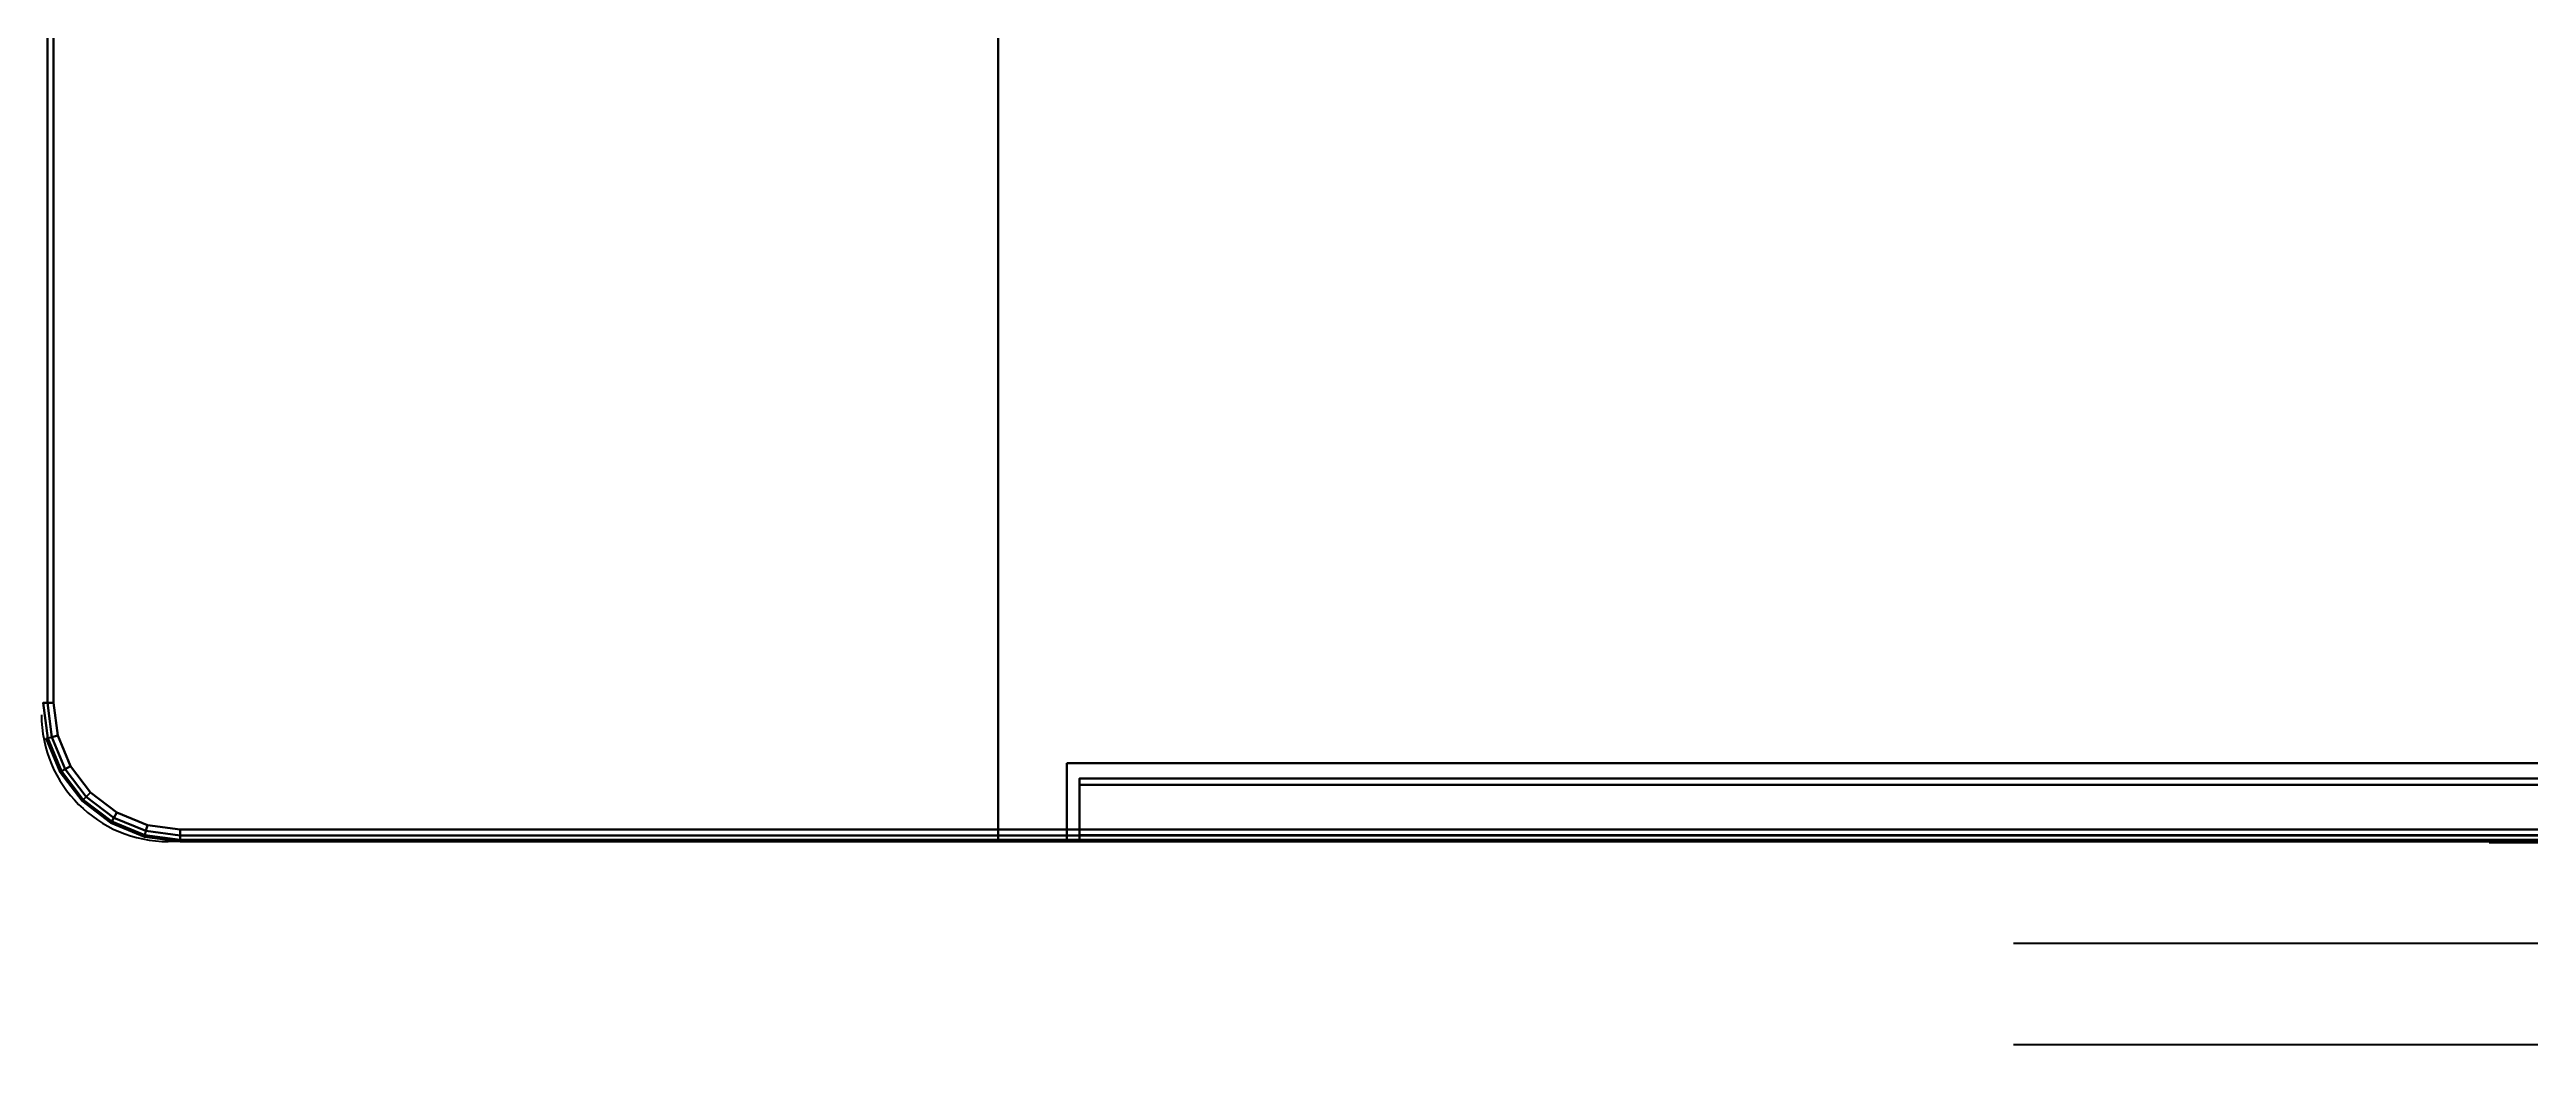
# Model space of a CAD drawing. Extents: x -170 to 1783, y -20 to 1205.
# Drawn here: x 220 to 244.39, y 731.26 to 741.07 of the extents above; entities that cross this region are included whole.
import ezdxf
from ezdxf.enums import TextEntityAlignment as Align

# ---------------------------------------------------------------- set-up
doc = ezdxf.new("R2010")
doc.units = 0
doc.header["$LTSCALE"] = 96
doc.header["$MEASUREMENT"] = 0
for name, color, linetype in [('A-FURN-3-WKSF-TOP', 7, 'Continuous'), ('A-FURN-3-WKSF-TRIM', 7, 'Continuous'), ('A-FURN-P-WKSF', 7, 'Continuous'), ('AFUFI-3-CSPT_3D', 7, 'Continuous'), ('AFUFI-3-RVBK_3D', 7, 'Continuous'), ('MAIN_FURN', 7, 'Continuous'), ('MAIN_STORAGE', 7, 'Continuous'), ('MAIN_WKSURF', 7, 'Continuous'), ('SM', 7, 'Continuous')]:
    doc.layers.add(name, color=color, linetype=linetype)

# ---------------------------------------------------------------- blocks, each defined once
blk = doc.blocks.new('EC-WS-424-T')
at = {"layer": 'A-FURN-3-WKSF-TOP', "color": 60, "linetype": 'Continuous'}
for points, invisible_edges in [([(46.632, -0.118, 29), (46.632, -23.882, 29), (1.368, -23.882, 29), (1.368, -0.118, 29)], 5), ([(1.368, -0.118, 27.75), (1.368, -23.882, 27.75), (46.632, -23.882, 27.75), (46.632, -0.118, 27.75)], 5), ([(46.632, -23.882, 29), (46.632, -0.118, 29), (46.956, -0.161, 29), (46.956, -23.839, 29)], 5), ([(46.632, -23.882, 27.75), (46.956, -23.839, 27.75), (46.956, -0.161, 27.75), (46.632, -0.118, 27.75)], 10), ([(46.956, -23.839, 29), (46.956, -0.161, 29), (47.257, -0.285, 29), (47.257, -23.715, 29)], 5), ([(46.956, -23.839, 27.75), (47.257, -23.715, 27.75), (47.257, -0.285, 27.75), (46.956, -0.161, 27.75)], 10), ([(47.257, -23.715, 29), (47.257, -0.285, 29), (47.516, -0.484, 29), (47.516, -23.516, 29)], 5), ([(47.257, -23.715, 27.75), (47.516, -23.516, 27.75), (47.516, -0.484, 27.75), (47.257, -0.285, 27.75)], 10), ([(47.516, -23.516, 29), (47.516, -0.484, 29), (47.715, -0.743, 29), (47.715, -23.257, 29)], 5), ([(47.516, -23.516, 27.75), (47.715, -23.257, 27.75), (47.715, -0.743, 27.75), (47.516, -0.484, 27.75)], 10), ([(47.715, -23.257, 29), (47.715, -0.743, 29), (47.839, -1.044, 29), (47.839, -22.956, 29)], 5), ([(47.715, -23.257, 27.75), (47.839, -22.956, 27.75), (47.839, -1.044, 27.75), (47.715, -0.743, 27.75)], 10), ([(47.839, -22.956, 29), (47.839, -1.044, 29), (47.882, -1.368, 29), (47.882, -22.632, 29)], 1), ([(47.839, -22.956, 27.75), (47.882, -22.632, 27.75), (47.882, -1.368, 27.75), (47.839, -1.044, 27.75)], 8)]:
    blk.add_3dface(points, dxfattribs=dict(at, invisible_edges=invisible_edges))
at = {"layer": 'A-FURN-3-WKSF-TRIM', "color": 40, "linetype": 'Continuous'}
for points in [[(1.368, 0, 28.882), (1.368, 0, 27.868), (46.632, 0, 27.868), (46.632, 0, 28.882)], [(1.368, -0.016, 28.941), (1.368, 0, 28.882), (46.632, 0, 28.882), (46.632, -0.016, 28.941)], [(1.368, 0, 27.868), (1.368, -0.016, 27.809), (46.632, -0.016, 27.809), (46.632, 0, 27.868)], [(46.632, -0.016, 28.941), (46.632, 0, 28.882), (46.986, -0.047, 28.882), (46.982, -0.062, 28.941)], [(46.632, 0, 28.882), (46.632, 0, 27.868), (46.986, -0.047, 27.868), (46.986, -0.047, 28.882)], [(46.632, 0, 27.868), (46.632, -0.016, 27.809), (46.982, -0.062, 27.809), (46.986, -0.047, 27.868)], [(1.368, -0.059, 28.984), (1.368, -0.016, 28.941), (46.632, -0.016, 28.941), (46.632, -0.059, 28.984)], [(1.368, -0.016, 27.809), (1.368, -0.059, 27.766), (46.632, -0.059, 27.766), (46.632, -0.016, 27.809)], [(1.368, -0.118, 29), (1.368, -0.059, 28.984), (46.632, -0.059, 28.984), (46.632, -0.118, 29)], [(1.368, -0.059, 27.766), (1.368, -0.118, 27.75), (46.632, -0.118, 27.75), (46.632, -0.059, 27.766)], [(46.632, -0.059, 28.984), (46.632, -0.016, 28.941), (46.982, -0.062, 28.941), (46.971, -0.104, 28.984)], [(46.632, -0.016, 27.809), (46.632, -0.059, 27.766), (46.971, -0.104, 27.766), (46.982, -0.062, 27.809)], [(46.632, -0.118, 29), (46.632, -0.059, 28.984), (46.971, -0.104, 28.984), (46.956, -0.161, 29)], [(46.632, -0.059, 27.766), (46.632, -0.118, 27.75), (46.956, -0.161, 27.75), (46.971, -0.104, 27.766)], [(46.956, -0.161, 29), (46.971, -0.104, 28.984), (47.286, -0.234, 28.984), (47.257, -0.285, 29)], [(46.971, -0.104, 27.766), (46.956, -0.161, 27.75), (47.257, -0.285, 27.75), (47.286, -0.234, 27.766)], [(46.971, -0.104, 28.984), (46.982, -0.062, 28.941), (47.308, -0.197, 28.941), (47.286, -0.234, 28.984)], [(46.982, -0.062, 27.809), (46.971, -0.104, 27.766), (47.286, -0.234, 27.766), (47.308, -0.197, 27.809)], [(46.982, -0.062, 28.941), (46.986, -0.047, 28.882), (47.316, -0.183, 28.882), (47.308, -0.197, 28.941)], [(46.986, -0.047, 27.868), (46.982, -0.062, 27.809), (47.308, -0.197, 27.809), (47.316, -0.183, 27.868)], [(46.986, -0.047, 28.882), (46.986, -0.047, 27.868), (47.316, -0.183, 27.868), (47.316, -0.183, 28.882)], [(47.257, -0.285, 29), (47.286, -0.234, 28.984), (47.558, -0.442, 28.984), (47.516, -0.484, 29)], [(47.286, -0.234, 27.766), (47.257, -0.285, 27.75), (47.516, -0.484, 27.75), (47.558, -0.442, 27.766)], [(47.286, -0.234, 28.984), (47.308, -0.197, 28.941), (47.588, -0.412, 28.941), (47.558, -0.442, 28.984)], [(47.308, -0.197, 27.809), (47.286, -0.234, 27.766), (47.558, -0.442, 27.766), (47.588, -0.412, 27.809)], [(47.308, -0.197, 28.941), (47.316, -0.183, 28.882), (47.599, -0.401, 28.882), (47.588, -0.412, 28.941)], [(47.316, -0.183, 27.868), (47.308, -0.197, 27.809), (47.588, -0.412, 27.809), (47.599, -0.401, 27.868)], [(47.316, -0.183, 28.882), (47.316, -0.183, 27.868), (47.599, -0.401, 27.868), (47.599, -0.401, 28.882)], [(47.516, -0.484, 29), (47.558, -0.442, 28.984), (47.766, -0.714, 28.984), (47.715, -0.743, 29)], [(47.558, -0.442, 27.766), (47.516, -0.484, 27.75), (47.715, -0.743, 27.75), (47.766, -0.714, 27.766)], [(47.558, -0.442, 28.984), (47.588, -0.412, 28.941), (47.803, -0.692, 28.941), (47.766, -0.714, 28.984)], [(47.588, -0.412, 27.809), (47.558, -0.442, 27.766), (47.766, -0.714, 27.766), (47.803, -0.692, 27.809)], [(47.588, -0.412, 28.941), (47.599, -0.401, 28.882), (47.817, -0.684, 28.882), (47.803, -0.692, 28.941)], [(47.599, -0.401, 27.868), (47.588, -0.412, 27.809), (47.803, -0.692, 27.809), (47.817, -0.684, 27.868)], [(47.599, -0.401, 28.882), (47.599, -0.401, 27.868), (47.817, -0.684, 27.868), (47.817, -0.684, 28.882)], [(47.715, -0.743, 29), (47.766, -0.714, 28.984), (47.896, -1.029, 28.984), (47.839, -1.044, 29)], [(47.766, -0.714, 27.766), (47.715, -0.743, 27.75), (47.839, -1.044, 27.75), (47.896, -1.029, 27.766)], [(47.766, -0.714, 28.984), (47.803, -0.692, 28.941), (47.938, -1.018, 28.941), (47.896, -1.029, 28.984)], [(47.803, -0.692, 27.809), (47.766, -0.714, 27.766), (47.896, -1.029, 27.766), (47.938, -1.018, 27.809)], [(47.803, -0.692, 28.941), (47.817, -0.684, 28.882), (47.953, -1.014, 28.882), (47.938, -1.018, 28.941)], [(47.817, -0.684, 27.868), (47.803, -0.692, 27.809), (47.938, -1.018, 27.809), (47.953, -1.014, 27.868)], [(47.817, -0.684, 28.882), (47.817, -0.684, 27.868), (47.953, -1.014, 27.868), (47.953, -1.014, 28.882)], [(47.839, -1.044, 29), (47.896, -1.029, 28.984), (47.941, -1.368, 28.984), (47.882, -1.368, 29)], [(47.896, -1.029, 27.766), (47.839, -1.044, 27.75), (47.882, -1.368, 27.75), (47.941, -1.368, 27.766)], [(47.896, -1.029, 28.984), (47.938, -1.018, 28.941), (47.984, -1.368, 28.941), (47.941, -1.368, 28.984)], [(47.938, -1.018, 27.809), (47.896, -1.029, 27.766), (47.941, -1.368, 27.766), (47.984, -1.368, 27.809)], [(47.882, -1.368, 29), (47.941, -1.368, 28.984), (47.941, -22.632, 28.984), (47.882, -22.632, 29)], [(47.941, -1.368, 27.766), (47.882, -1.368, 27.75), (47.882, -22.632, 27.75), (47.941, -22.632, 27.766)]]:
    blk.add_3dface(points, dxfattribs=at)
at = {"layer": 'A-FURN-P-WKSF', "color": 7, "linetype": 'Continuous'}
blk.add_line((1.25, 0), (46.75, 0), dxfattribs=at)
blk.add_arc((46.75, -1.25), 1.25, 0, 90, dxfattribs=at)
blk = doc.blocks.new('EC-HP-LF-230')
at = {"layer": 'AFUFI-3-CSPT_3D', "color": 60, "linetype": 'Continuous'}
for points, invisible_edges in [([(0, 0, 27.125), (0, 17.375, 27.125), (0, 0, 27.75)], 2), ([(0, 17.375, 27.125), (0, 17.375, 27.75), (0, 0, 27.75)], 12), ([(0, 17.375), (0, 17.375, 27.125), (0, 0, 27.125)], 12), ([(0, 0), (0, 17.375), (0, 0, 27.125)], 2), ([(30, 17.375), (0, 17.375), (0, 0)], 12), ([(30, 0), (30, 17.375), (0, 0)], 2), ([(0, 17.375, 27.75), (30, 0, 27.75), (0, 0, 27.75)], 1), ([(0, 17.375, 27.125), (0, 0, 27.125), (30, 0, 27.125)], 12), ([(30, 17.375, 27.125), (0, 17.375, 27.125), (0, 0, 27.125)], 12), ([(0, 17.375, 27.75), (30, 17.375, 27.75), (30, 0, 27.75)], 12), ([(0, 17.375, 27.125), (30, 0, 27.125), (30, 17.375, 27.125)], 1), ([(30, 0, 27.125), (30, 17.375, 27.125), (0, 0, 27.125)], 2), ([(0.675, 0.771, 25.55), (0.675, 0.771, 1.175), (0.675, 0, 1.175)], 12), ([(0.675, 0.771, 25.55), (0.675, 0, 1.175), (0.675, 0, 25.55)], 1), ([(0.675, 0, 25.55), (29.325, 0, 25.55), (29.325, 0.771, 25.55)], 12), ([(0.675, 0, 25.55), (29.325, 0.771, 25.55), (0.675, 0.771, 25.55)], 1), ([(29.325, 0, 1.175), (0.675, 0, 1.175), (0.675, 0.771, 1.175)], 12), ([(29.325, 0, 1.175), (0.675, 0.771, 1.175), (29.325, 0.771, 1.175)], 1), ([(0.8, 0.62, 24.987), (0.8, 0.62, 25.425), (0.8, 0.558, 25.362), (0.8, 0.558, 24.987)], 2), ([(0.8, 0, 25.425), (0.8, 0.063, 25.362), (0.8, 0.558, 25.362), (0.8, 0.62, 25.425)], 5), ([(0.8, 0.558, 24.987), (0.8, 0, 24.363), (0.8, 0, 13.425), (0.8, 0.62, 24.987)], 12), ([(0.8, 0.62, 13.425), (0.8, 0.62, 24.987), (0.8, 0, 13.425)], 2), ([(0.8, 0.62, 12.862), (0.8, 0.62, 13.3), (0.8, 0.558, 13.237), (0.8, 0.558, 12.862)], 2), ([(0.8, 0, 13.3), (0.8, 0.063, 13.237), (0.8, 0.558, 13.237), (0.8, 0.62, 13.3)], 5), ([(0.8, 0.558, 12.862), (0.8, 0, 12.237), (0.8, 0, 1.3), (0.8, 0.62, 12.862)], 12), ([(0.8, 0.62, 1.3), (0.8, 0.62, 12.862), (0.8, 0, 1.3)], 2), ([(0.675, 0, 25.55), (0.675, 0, 1.175), (0, 0)], 14), ([(0, 0, 27.125), (0.675, 0, 25.55), (0, 0)], 3), ([(0, 0, 27.125), (0, 0, 27.75), (30, 0, 27.75)], 12), ([(30, 0, 27.125), (0, 0, 27.125), (30, 0, 27.75)], 2), ([(30, 0), (0, 0), (0.675, 0, 1.15)], 14), ([(0, 0, 27.125), (30, 0, 27.125), (29.325, 0, 25.55)], 14), ([(0.675, 0, 25.55), (0, 0, 27.125), (29.325, 0, 25.55)], 3), ([(29.325, 0, 1.175), (30, 0), (0.675, 0, 1.175)], 3), ([(0.8, 0, 25.425), (0.8, 0, 25.175), (0.8, 0.063, 25.175), (0.8, 0.063, 25.362)], 8), ([(0.8, 0, 13.3), (0.8, 0, 13.05), (0.8, 0.063, 13.05), (0.8, 0.063, 13.237)], 8)]:
    blk.add_3dface(points, dxfattribs=dict(at, invisible_edges=invisible_edges))
for points in [[(0.8, 0, 25.425), (0.8, 0.62, 25.425), (29.2, 0.62, 25.425), (29.2, 0, 25.425)], [(0.8, 0.62, 13.425), (29.2, 0.62, 13.425), (29.2, 0.62, 24.987), (0.8, 0.62, 24.987)], [(0.8, 0, 13.3), (0.8, 0.62, 13.3), (29.2, 0.62, 13.3), (29.2, 0, 13.3)], [(0.8, 0.62, 1.3), (29.2, 0.62, 1.3), (29.2, 0.62, 12.862), (0.8, 0.62, 12.862)], [(29.2, 0.558, 24.987), (29.2, 0, 24.363), (0.8, 0, 24.363), (0.8, 0.558, 24.987)], [(0.8, 0.558, 25.362), (0.8, 0.063, 25.362), (29.2, 0.063, 25.362), (29.2, 0.558, 25.362)], [(0.8, 0.558, 25.362), (29.2, 0.558, 25.362), (29.2, 0.558, 24.987), (0.8, 0.558, 24.987)], [(29.2, 0.558, 12.862), (29.2, 0, 12.237), (0.8, 0, 12.237), (0.8, 0.558, 12.862)], [(0.8, 0.558, 13.237), (0.8, 0.063, 13.237), (29.2, 0.063, 13.237), (29.2, 0.558, 13.237)], [(0.8, 0.558, 13.237), (29.2, 0.558, 13.237), (29.2, 0.558, 12.862), (0.8, 0.558, 12.862)], [(29.2, 0, 25.175), (29.2, 0.063, 25.175), (0.8, 0.063, 25.175), (0.8, 0, 25.175)], [(29.2, 0, 13.05), (29.2, 0.063, 13.05), (0.8, 0.063, 13.05), (0.8, 0, 13.05)], [(0.8, 0, 25.175), (0.8, 0, 25.425), (29.2, 0, 25.425), (29.2, 0, 25.175)], [(29.2, 0, 24.363), (29.2, 0, 13.425), (0.8, 0, 13.425), (0.8, 0, 24.363)], [(0.8, 0, 13.05), (0.8, 0, 13.3), (29.2, 0, 13.3), (29.2, 0, 13.05)], [(29.2, 0, 12.237), (29.2, 0, 1.3), (0.8, 0, 1.3), (0.8, 0, 12.237)]]:
    blk.add_3dface(points, dxfattribs=at)
at = {"layer": 'AFUFI-3-RVBK_3D', "color": 60, "linetype": 'Continuous'}
for points, invisible_edges in [([(0.675, 0.771, 1.175), (0.675, 0.771, 25.55), (29.325, 0.771, 25.55)], 12), ([(0.675, 0.771, 1.175), (29.325, 0.771, 25.55), (29.325, 0.771, 1.175)], 1), ([(15, -0.01, 26.338), (14.694, -0.01, 26.398), (14.687, -0.01, 26.338), (14.694, -0.01, 26.277)], 9), ([(15, -0.01, 26.338), (14.694, -0.01, 26.277), (14.711, -0.01, 26.218), (14.74, -0.01, 26.164)], 9), ([(15, -0.01, 26.338), (14.74, -0.01, 26.511), (14.711, -0.01, 26.457), (14.694, -0.01, 26.398)], 9), ([(15, -0.01, 26.338), (14.74, -0.01, 26.164), (14.779, -0.01, 26.117), (14.826, -0.01, 26.078)], 9), ([(15, -0.01, 26.338), (14.826, -0.01, 26.597), (14.779, -0.01, 26.558), (14.74, -0.01, 26.511)], 9), ([(15, -0.01, 26.338), (14.826, -0.01, 26.078), (14.88, -0.01, 26.049), (14.939, -0.01, 26.031)], 9), ([(15, -0.01, 26.338), (14.939, -0.01, 26.644), (14.88, -0.01, 26.626), (14.826, -0.01, 26.597)], 9), ([(15, -0.01, 26.338), (14.939, -0.01, 26.031), (15, -0.01, 26.025), (15.061, -0.01, 26.031)], 9), ([(15, -0.01, 26.338), (15.061, -0.01, 26.644), (15, -0.01, 26.65), (14.939, -0.01, 26.644)], 9), ([(15, -0.01, 26.338), (15.174, -0.01, 26.597), (15.12, -0.01, 26.626), (15.061, -0.01, 26.644)], 9), ([(15, -0.01, 26.338), (15.26, -0.01, 26.511), (15.221, -0.01, 26.558), (15.174, -0.01, 26.597)], 9), ([(15, -0.01, 26.338), (15.061, -0.01, 26.031), (15.12, -0.01, 26.049), (15.174, -0.01, 26.078)], 9), ([(15, -0.01, 26.338), (15.174, -0.01, 26.078), (15.221, -0.01, 26.117), (15.26, -0.01, 26.164)], 9), ([(15, -0.01, 26.338), (15.26, -0.01, 26.164), (15.289, -0.01, 26.218), (15.306, -0.01, 26.277)], 9), ([(15, -0.01, 26.338), (15.306, -0.01, 26.277), (15.312, -0.01, 26.338), (15.306, -0.01, 26.398)], 9), ([(15, -0.01, 26.338), (15.306, -0.01, 26.398), (15.289, -0.01, 26.457), (15.26, -0.01, 26.511)], 9)]:
    blk.add_3dface(points, dxfattribs=dict(at, invisible_edges=invisible_edges))
at = {"layer": 'MAIN_STORAGE', "color": 7, "linetype": 'Continuous'}
blk.add_point((0, 0), dxfattribs=at)
blk.add_point((0, 0), dxfattribs=at)
blk.add_point((0, 0), dxfattribs=at)
at = {"layer": 'SM', "color": 60, "linetype": 'Continuous'}
for p, q in [((0, 17.375), (0, 0)), ((0, 0), (30, 0)), ((10, -1), (20, -1)), ((10, -2), (20, -2))]:
    blk.add_line(p, q, dxfattribs=at)
at = {"layer": 'MAIN_FURN', "color": 60, "linetype": 'Continuous', "width": 0.444444}
for s in ['UL', 'LF-230', '1']:
    blk.add_text(s, height=0.000000012, dxfattribs=at).set_placement((0, 0), align=Align.BOTTOM_LEFT)

msp = doc.modelspace()

# ---------------------------------------------------------------- block references
at = {"layer": 'MAIN_STORAGE', "color": 47, "linetype": 'Continuous'}
ref = msp.add_blockref('EC-HP-LF-230', (229.34042, 733.26241), dxfattribs=at)
ref.add_attrib('CAPMC', 'ECH', dxfattribs={"color": 47, "linetype": 'Continuous', "height": 0.000000012, "width": 0.666667}).set_placement((229.34042, 733.26241), align=Align.BOTTOM_LEFT)
ref.add_attrib('CAPPN', 'EC-HP-LF-230', dxfattribs={"color": 47, "linetype": 'Continuous', "height": 0.000000012, "width": 0.666667}).set_placement((229.34042, 733.26241), align=Align.BOTTOM_LEFT)
ref.add_attrib('CAPMG', 'RSI', dxfattribs={"color": 47, "linetype": 'Continuous', "height": 0.000000012, "width": 0.666667}).set_placement((229.34042, 733.26241), align=Align.BOTTOM_LEFT)
ref.add_attrib('CAPQTY', '1', dxfattribs={"color": 47, "linetype": 'Continuous', "height": 0.000000012, "width": 0.666667}).set_placement((229.34042, 733.26241), align=Align.BOTTOM_LEFT)
at = {"layer": 'MAIN_WKSURF', "color": 47, "linetype": 'Continuous', "rotation": 180}
msp.add_blockref('EC-WS-424-T', (267.91551, 733.26241), dxfattribs=at)

doc.saveas('drawing.dxf')
